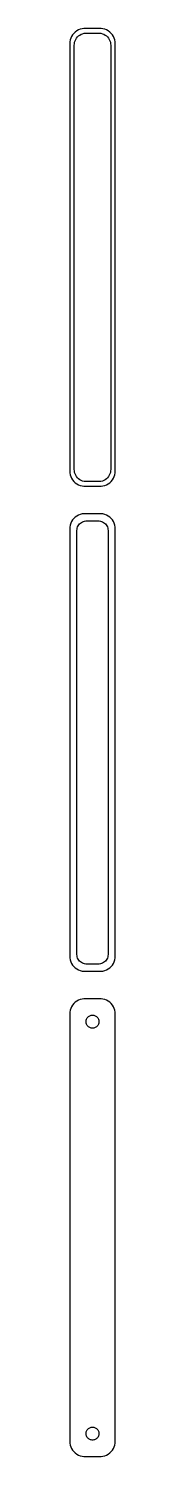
# Model space of a CAD drawing. Header units: metres. Extents: x -8 to 8, y 402 to 870.
import ezdxf

# ---------------------------------------------------------------- set-up
doc = ezdxf.new("R2010")
doc.units = ezdxf.units.M

msp = doc.modelspace()

# ---------------------------------------------------------------- linework, layer by layer
for p, q in [((-7.34291, 866.243), (-7.46057, 865.627)), ((-7.14888, 866.841), (-7.34291, 866.243)), ((-6.88153, 867.409), (-7.14888, 866.841)), ((-6.54507, 867.939), (-6.88153, 867.409)), ((-6.14484, 868.423), (-6.54507, 867.939)), ((-5.68712, 868.853), (-6.14484, 868.423)), ((-5.87433, 865.495), (-5.7191, 865.972)), ((-5.7191, 865.972), (-5.50522, 866.427)), ((-5.17912, 869.222), (-5.68712, 868.853)), ((-5.50522, 866.427), (-5.23605, 866.851)), ((-5.23605, 866.851), (-4.91586, 867.238)), ((-4.62889, 869.524), (-5.17912, 869.222)), ((-4.91586, 867.238), (-4.54968, 867.582)), ((-4.04507, 869.755), (-4.62889, 869.524)), ((-4.54968, 867.582), (-4.1433, 867.877)), ((-4.1433, 867.877), (-3.70311, 868.119)), ((-3.4369, 869.911), (-4.04507, 869.755)), ((-3.70311, 868.119), (-3.23605, 868.304)), ((-2.81395, 869.99), (-3.4369, 869.911)), ((-3.23605, 868.304), (-2.74951, 868.429)), ((2.81395, 869.99), (-2.81395, 869.99)), ((-2.74951, 868.429), (-2.25116, 868.492)), ((-2.25116, 868.492), (2.25116, 868.492)), ((2.25116, 868.492), (2.74951, 868.429)), ((2.74951, 868.429), (3.23605, 868.304)), ((3.4369, 869.911), (2.81395, 869.99)), ((3.23605, 868.304), (3.70311, 868.119)), ((4.04507, 869.755), (3.4369, 869.911)), ((3.70311, 868.119), (4.1433, 867.877)), ((4.62889, 869.524), (4.04507, 869.755)), ((4.1433, 867.877), (4.54968, 867.582)), ((4.54968, 867.582), (4.91586, 867.238)), ((5.17912, 869.222), (4.62889, 869.524)), ((4.91586, 867.238), (5.23605, 866.851)), ((5.68712, 868.853), (5.17912, 869.222)), ((5.23605, 866.851), (5.50522, 866.427)), ((5.50522, 866.427), (5.7191, 865.972)), ((6.14484, 868.423), (5.68712, 868.853)), ((5.7191, 865.972), (5.87433, 865.495)), ((6.54507, 867.939), (6.14484, 868.423)), ((6.88153, 867.409), (6.54507, 867.939)), ((7.14888, 866.841), (6.88153, 867.409)), ((7.34291, 866.243), (7.14888, 866.841)), ((7.46057, 865.627), (7.34291, 866.243)), ((-7.46057, 865.627), (-7.5, 865)), ((-7.5, 865), (-7.5, 725)), ((-6, 864.5), (-5.96844, 865.001)), ((-6, 725.5), (-6, 864.5)), ((-5.96844, 865.001), (-5.87433, 865.495)), ((5.87433, 865.495), (5.96844, 865.001)), ((5.96844, 865.001), (6, 864.5)), ((6, 864.5), (6, 725.5)), ((7.5, 865), (7.46057, 865.627)), ((7.5, 725), (7.5, 865)), ((-5.96844, 724.999), (-6, 725.5)), ((6, 725.5), (5.96844, 724.999)), ((-7.5, 725), (-7.46057, 724.373)), ((-7.46057, 724.373), (-7.34291, 723.757)), ((-7.34291, 723.757), (-7.14888, 723.159)), ((-7.14888, 723.159), (-6.88153, 722.591)), ((-6.88153, 722.591), (-6.54507, 722.061)), ((-6.54507, 722.061), (-6.14484, 721.577)), ((-6.14484, 721.577), (-5.68712, 721.147)), ((-5.87433, 724.505), (-5.96844, 724.999)), ((-5.7191, 724.028), (-5.87433, 724.505)), ((-5.50522, 723.573), (-5.7191, 724.028)), ((-5.68712, 721.147), (-5.17912, 720.778)), ((-5.23605, 723.149), (-5.50522, 723.573)), ((-4.91586, 722.762), (-5.23605, 723.149)), ((-5.17912, 720.778), (-4.62889, 720.476)), ((-4.54968, 722.418), (-4.91586, 722.762)), ((-4.1433, 722.123), (-4.54968, 722.418)), ((-3.70311, 721.881), (-4.1433, 722.123)), ((-3.23605, 721.696), (-3.70311, 721.881)), ((-2.74951, 721.571), (-3.23605, 721.696)), ((-2.25116, 721.508), (-2.74951, 721.571)), ((2.25116, 721.508), (-2.25116, 721.508)), ((2.74951, 721.571), (2.25116, 721.508)), ((3.23605, 721.696), (2.74951, 721.571)), ((3.70311, 721.881), (3.23605, 721.696)), ((4.1433, 722.123), (3.70311, 721.881)), ((4.54968, 722.418), (4.1433, 722.123)), ((4.91586, 722.762), (4.54968, 722.418)), ((4.62889, 720.476), (5.17912, 720.778)), ((5.23605, 723.149), (4.91586, 722.762)), ((5.17912, 720.778), (5.68712, 721.147)), ((5.50522, 723.573), (5.23605, 723.149)), ((5.7191, 724.028), (5.50522, 723.573)), ((5.68712, 721.147), (6.14484, 721.577)), ((5.87433, 724.505), (5.7191, 724.028)), ((5.96844, 724.999), (5.87433, 724.505)), ((6.14484, 721.577), (6.54507, 722.061)), ((6.54507, 722.061), (6.88153, 722.591)), ((6.88153, 722.591), (7.14888, 723.159)), ((7.14888, 723.159), (7.34291, 723.757)), ((7.34291, 723.757), (7.46057, 724.373)), ((7.46057, 724.373), (7.5, 725)), ((-4.62889, 720.476), (-4.04507, 720.245)), ((-4.04507, 720.245), (-3.4369, 720.089)), ((-3.4369, 720.089), (-2.81395, 720.01)), ((-2.81395, 720.01), (2.81395, 720.01)), ((2.81395, 720.01), (3.4369, 720.089)), ((3.4369, 720.089), (4.04507, 720.245)), ((4.04507, 720.245), (4.62889, 720.476)), ((-7.34291, 707.243), (-7.46057, 706.627)), ((-7.14888, 707.841), (-7.34291, 707.243)), ((-6.88153, 708.409), (-7.14888, 707.841)), ((-6.54507, 708.939), (-6.88153, 708.409)), ((-6.14484, 709.423), (-6.54507, 708.939)), ((-5.68712, 709.853), (-6.14484, 709.423)), ((-5.17912, 710.222), (-5.68712, 709.853)), ((-4.62889, 710.524), (-5.17912, 710.222)), ((-4.89432, 706.646), (-4.72786, 707)), ((-4.72786, 707), (-4.5184, 707.33)), ((-4.04507, 710.755), (-4.62889, 710.524)), ((-4.5184, 707.33), (-4.26921, 707.631)), ((-4.26921, 707.631), (-3.98424, 707.899)), ((-3.4369, 710.911), (-4.04507, 710.755)), ((-3.98424, 707.899), (-3.66798, 708.128)), ((-3.66798, 708.128), (-3.32541, 708.317)), ((-2.81395, 710.99), (-3.4369, 710.911)), ((-3.32541, 708.317), (-2.96194, 708.461)), ((-2.96194, 708.461), (-2.5833, 708.558)), ((2.81395, 710.99), (-2.81395, 710.99)), ((-2.5833, 708.558), (-2.19545, 708.607)), ((-2.19545, 708.607), (2.19545, 708.607)), ((2.19545, 708.607), (2.5833, 708.558)), ((2.5833, 708.558), (2.96194, 708.461)), ((3.4369, 710.911), (2.81395, 710.99)), ((2.96194, 708.461), (3.32541, 708.317)), ((3.32541, 708.317), (3.66798, 708.128)), ((4.04507, 710.755), (3.4369, 710.911)), ((3.66798, 708.128), (3.98424, 707.899)), ((3.98424, 707.899), (4.26921, 707.631)), ((4.62889, 710.524), (4.04507, 710.755)), ((4.26921, 707.631), (4.5184, 707.33)), ((4.5184, 707.33), (4.72786, 707)), ((5.17912, 710.222), (4.62889, 710.524)), ((4.72786, 707), (4.89432, 706.646)), ((5.68712, 709.853), (5.17912, 710.222)), ((6.14484, 709.423), (5.68712, 709.853)), ((6.54507, 708.939), (6.14484, 709.423)), ((6.88153, 708.409), (6.54507, 708.939)), ((7.14888, 707.841), (6.88153, 708.409)), ((7.34291, 707.243), (7.14888, 707.841)), ((7.46057, 706.627), (7.34291, 707.243)), ((-7.46057, 706.627), (-7.5, 706)), ((-7.5, 706), (-7.5, 566)), ((-5.11292, 705.5), (-5.08836, 705.89)), ((-5.11292, 566.5), (-5.11292, 705.5)), ((-5.08836, 705.89), (-5.01512, 706.274)), ((-5.01512, 706.274), (-4.89432, 706.646)), ((4.89432, 706.646), (5.01512, 706.274)), ((5.01512, 706.274), (5.08836, 705.89)), ((5.08836, 705.89), (5.11292, 705.5)), ((5.11292, 705.5), (5.11292, 566.5)), ((7.5, 706), (7.46057, 706.627)), ((7.5, 566), (7.5, 706)), ((-5.08836, 566.11), (-5.11292, 566.5)), ((5.11292, 566.5), (5.08836, 566.11)), ((-7.5, 566), (-7.46057, 565.373)), ((-7.46057, 565.373), (-7.34291, 564.757)), ((-7.34291, 564.757), (-7.14888, 564.159)), ((-7.14888, 564.159), (-6.88153, 563.591)), ((-6.88153, 563.591), (-6.54507, 563.061)), ((-6.54507, 563.061), (-6.14484, 562.577)), ((-6.14484, 562.577), (-5.68712, 562.147)), ((-5.68712, 562.147), (-5.17912, 561.778)), ((-5.17912, 561.778), (-4.62889, 561.476)), ((-5.01512, 565.726), (-5.08836, 566.11)), ((-4.89432, 565.354), (-5.01512, 565.726)), ((-4.72786, 565), (-4.89432, 565.354)), ((-4.5184, 564.67), (-4.72786, 565)), ((-4.26921, 564.369), (-4.5184, 564.67)), ((-3.98424, 564.101), (-4.26921, 564.369)), ((-3.66798, 563.872), (-3.98424, 564.101)), ((-3.32541, 563.683), (-3.66798, 563.872)), ((-2.96194, 563.539), (-3.32541, 563.683)), ((-2.5833, 563.442), (-2.96194, 563.539)), ((-2.19545, 563.393), (-2.5833, 563.442)), ((2.19545, 563.393), (-2.19545, 563.393)), ((2.5833, 563.442), (2.19545, 563.393)), ((2.96194, 563.539), (2.5833, 563.442)), ((3.32541, 563.683), (2.96194, 563.539)), ((3.66798, 563.872), (3.32541, 563.683)), ((3.98424, 564.101), (3.66798, 563.872)), ((4.26921, 564.369), (3.98424, 564.101)), ((4.5184, 564.67), (4.26921, 564.369)), ((4.72786, 565), (4.5184, 564.67)), ((4.62889, 561.476), (5.17912, 561.778)), ((4.89432, 565.354), (4.72786, 565)), ((5.01512, 565.726), (4.89432, 565.354)), ((5.08836, 566.11), (5.01512, 565.726)), ((5.17912, 561.778), (5.68712, 562.147)), ((5.68712, 562.147), (6.14484, 562.577)), ((6.14484, 562.577), (6.54507, 563.061)), ((6.54507, 563.061), (6.88153, 563.591)), ((6.88153, 563.591), (7.14888, 564.159)), ((7.14888, 564.159), (7.34291, 564.757)), ((7.34291, 564.757), (7.46057, 565.373)), ((7.46057, 565.373), (7.5, 566)), ((-4.62889, 561.476), (-4.04507, 561.245)), ((-4.04507, 561.245), (-3.4369, 561.089)), ((-3.4369, 561.089), (-2.81395, 561.01)), ((-2.81395, 561.01), (2.81395, 561.01)), ((2.81395, 561.01), (3.4369, 561.089)), ((3.4369, 561.089), (4.04507, 561.245)), ((4.04507, 561.245), (4.62889, 561.476)), ((-7.46057, 547.627), (-7.5, 547)), ((-7.34291, 548.243), (-7.46057, 547.627)), ((-7.14888, 548.841), (-7.34291, 548.243)), ((-6.88153, 549.409), (-7.14888, 548.841)), ((-6.54507, 549.939), (-6.88153, 549.409)), ((-6.14484, 550.423), (-6.54507, 549.939)), ((-5.68712, 550.853), (-6.14484, 550.423)), ((-5.17912, 551.222), (-5.68712, 550.853)), ((-4.62889, 551.524), (-5.17912, 551.222)), ((-4.04507, 551.755), (-4.62889, 551.524)), ((-3.4369, 551.911), (-4.04507, 551.755)), ((-2.81395, 551.99), (-3.4369, 551.911)), ((2.81395, 551.99), (-2.81395, 551.99)), ((3.4369, 551.911), (2.81395, 551.99)), ((4.04507, 551.755), (3.4369, 551.911)), ((4.62889, 551.524), (4.04507, 551.755)), ((5.17912, 551.222), (4.62889, 551.524)), ((5.68712, 550.853), (5.17912, 551.222)), ((6.14484, 550.423), (5.68712, 550.853)), ((6.54507, 549.939), (6.14484, 550.423)), ((6.88153, 549.409), (6.54507, 549.939)), ((7.14888, 548.841), (6.88153, 549.409)), ((7.34291, 548.243), (7.14888, 548.841)), ((7.46057, 547.627), (7.34291, 548.243)), ((7.5, 547), (7.46057, 547.627)), ((-7.5, 547), (-7.5, 407)), ((-2.13528, 544.5), (-2.11845, 544.768)), ((-2.11845, 544.232), (-2.13528, 544.5)), ((-2.11845, 544.768), (-2.06821, 545.031)), ((-2.06821, 543.969), (-2.11845, 544.232)), ((-2.06821, 545.031), (-1.98534, 545.286)), ((-1.98534, 543.714), (-2.06821, 543.969)), ((-1.98534, 545.286), (-1.87117, 545.529)), ((-1.87117, 543.471), (-1.98534, 543.714)), ((-1.87117, 545.529), (-1.72748, 545.755)), ((-1.72748, 543.245), (-1.87117, 543.471)), ((-1.72748, 545.755), (-1.55655, 545.962)), ((-1.55655, 543.038), (-1.72748, 543.245)), ((-1.55655, 545.962), (-1.36108, 546.145)), ((-1.36108, 542.855), (-1.55655, 543.038)), ((-1.36108, 546.145), (-1.14413, 546.303)), ((-1.14413, 546.303), (-0.909149, 546.432)), ((-0.909149, 546.432), (-0.659836, 546.531)), ((-0.659836, 546.531), (-0.400101, 546.597)), ((-0.400101, 546.597), (-0.134064, 546.631)), ((-0.134064, 546.631), (0.134064, 546.631)), ((0.134064, 546.631), (0.400101, 546.597)), ((0.400101, 546.597), (0.659836, 546.531)), ((0.659836, 546.531), (0.909149, 546.432)), ((0.909149, 546.432), (1.14413, 546.303)), ((1.14413, 546.303), (1.36108, 546.145)), ((1.36108, 546.145), (1.55655, 545.962)), ((1.55655, 543.038), (1.36108, 542.855)), ((1.55655, 545.962), (1.72748, 545.755)), ((1.72748, 543.245), (1.55655, 543.038)), ((1.72748, 545.755), (1.87117, 545.529)), ((1.87117, 543.471), (1.72748, 543.245)), ((1.87117, 545.529), (1.98534, 545.286)), ((1.98534, 543.714), (1.87117, 543.471)), ((1.98534, 545.286), (2.06821, 545.031)), ((2.06821, 543.969), (1.98534, 543.714)), ((2.06821, 545.031), (2.11845, 544.768)), ((2.11845, 544.232), (2.06821, 543.969)), ((2.11845, 544.768), (2.13528, 544.5)), ((2.13528, 544.5), (2.11845, 544.232)), ((7.5, 407), (7.5, 547)), ((-1.14413, 542.697), (-1.36108, 542.855)), ((-0.909149, 542.568), (-1.14413, 542.697)), ((-0.659836, 542.469), (-0.909149, 542.568)), ((-0.400101, 542.403), (-0.659836, 542.469)), ((-0.134064, 542.369), (-0.400101, 542.403)), ((0.134064, 542.369), (-0.134064, 542.369)), ((0.400101, 542.403), (0.134064, 542.369)), ((0.659836, 542.469), (0.400101, 542.403)), ((0.909149, 542.568), (0.659836, 542.469)), ((1.14413, 542.697), (0.909149, 542.568)), ((1.36108, 542.855), (1.14413, 542.697)), ((-2.13528, 409.5), (-2.11845, 409.768)), ((-2.11845, 409.232), (-2.13528, 409.5)), ((-2.11845, 409.768), (-2.06821, 410.031)), ((-2.06821, 408.969), (-2.11845, 409.232)), ((-2.06821, 410.031), (-1.98534, 410.286)), ((-1.98534, 408.714), (-2.06821, 408.969)), ((-1.98534, 410.286), (-1.87117, 410.529)), ((-1.87117, 408.471), (-1.98534, 408.714)), ((-1.87117, 410.529), (-1.72748, 410.755)), ((-1.72748, 408.245), (-1.87117, 408.471)), ((-1.72748, 410.755), (-1.55655, 410.962)), ((-1.55655, 408.038), (-1.72748, 408.245)), ((-1.55655, 410.962), (-1.36108, 411.145)), ((-1.36108, 407.855), (-1.55655, 408.038)), ((-1.36108, 411.145), (-1.14413, 411.303)), ((-1.14413, 407.697), (-1.36108, 407.855)), ((-1.14413, 411.303), (-0.909149, 411.432)), ((-0.909149, 407.568), (-1.14413, 407.697)), ((-0.909149, 411.432), (-0.659836, 411.531)), ((-0.659836, 407.469), (-0.909149, 407.568)), ((-0.659836, 411.531), (-0.400101, 411.597)), ((-0.400101, 407.403), (-0.659836, 407.469)), ((-0.400101, 411.597), (-0.134064, 411.631)), ((-0.134064, 407.369), (-0.400101, 407.403)), ((-0.134064, 411.631), (0.134064, 411.631)), ((0.134064, 407.369), (-0.134064, 407.369)), ((0.134064, 411.631), (0.400101, 411.597)), ((0.400101, 407.403), (0.134064, 407.369)), ((0.400101, 411.597), (0.659836, 411.531)), ((0.659836, 407.469), (0.400101, 407.403)), ((0.659836, 411.531), (0.909149, 411.432)), ((0.909149, 407.568), (0.659836, 407.469)), ((0.909149, 411.432), (1.14413, 411.303)), ((1.14413, 407.697), (0.909149, 407.568)), ((1.14413, 411.303), (1.36108, 411.145)), ((1.36108, 407.855), (1.14413, 407.697)), ((1.36108, 411.145), (1.55655, 410.962)), ((1.55655, 408.038), (1.36108, 407.855)), ((1.55655, 410.962), (1.72748, 410.755)), ((1.72748, 408.245), (1.55655, 408.038)), ((1.72748, 410.755), (1.87117, 410.529)), ((1.87117, 408.471), (1.72748, 408.245)), ((1.87117, 410.529), (1.98534, 410.286)), ((1.98534, 408.714), (1.87117, 408.471)), ((1.98534, 410.286), (2.06821, 410.031)), ((2.06821, 408.969), (1.98534, 408.714)), ((2.06821, 410.031), (2.11845, 409.768)), ((2.11845, 409.232), (2.06821, 408.969)), ((2.11845, 409.768), (2.13528, 409.5)), ((2.13528, 409.5), (2.11845, 409.232)), ((-7.5, 407), (-7.46057, 406.373)), ((-7.46057, 406.373), (-7.34291, 405.757)), ((-7.34291, 405.757), (-7.14888, 405.159)), ((-7.14888, 405.159), (-6.88153, 404.591)), ((-6.88153, 404.591), (-6.54507, 404.061)), ((-6.54507, 404.061), (-6.14484, 403.577)), ((-6.14484, 403.577), (-5.68712, 403.147)), ((-5.68712, 403.147), (-5.17912, 402.778)), ((-5.17912, 402.778), (-4.62889, 402.476)), ((-4.62889, 402.476), (-4.04507, 402.245)), ((4.04507, 402.245), (4.62889, 402.476)), ((4.62889, 402.476), (5.17912, 402.778)), ((5.17912, 402.778), (5.68712, 403.147)), ((5.68712, 403.147), (6.14484, 403.577)), ((6.14484, 403.577), (6.54507, 404.061)), ((6.54507, 404.061), (6.88153, 404.591)), ((6.88153, 404.591), (7.14888, 405.159)), ((7.14888, 405.159), (7.34291, 405.757)), ((7.34291, 405.757), (7.46057, 406.373)), ((7.46057, 406.373), (7.5, 407)), ((-4.04507, 402.245), (-3.4369, 402.089)), ((-3.4369, 402.089), (-2.81395, 402.01)), ((-2.81395, 402.01), (2.81395, 402.01)), ((2.81395, 402.01), (3.4369, 402.089)), ((3.4369, 402.089), (4.04507, 402.245))]:
    msp.add_line(p, q)

doc.saveas('drawing.dxf')
